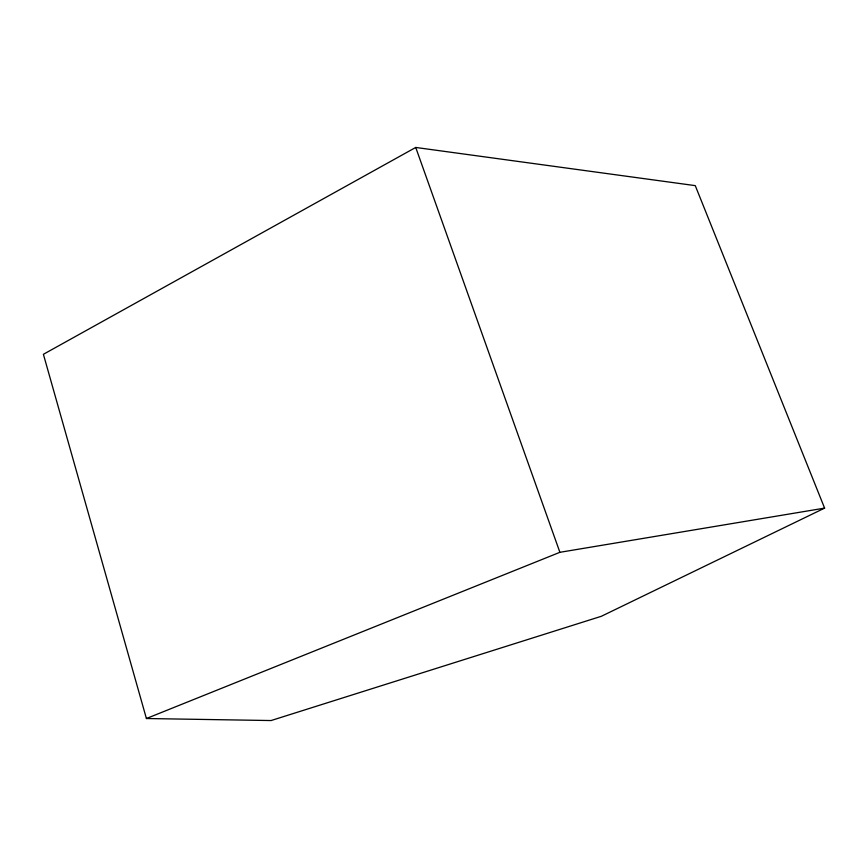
<?xml version="1.0" encoding="UTF-8"?>
<svg xmlns="http://www.w3.org/2000/svg" width="868" height="868" viewBox="0 0 868 868"><rect width="100%" height="100%" fill="white"/><g stroke="black" fill="none" stroke-linecap="round" stroke-linejoin="round"><path stroke-width="1.3" d="M415.729 147.452L43.4 354.296L146.41 718.52L271.066 720.548L601.361 616.28L824.6 508.116L695.268 185.633L415.729 147.452L559.893 552.308L824.6 508.116M146.41 718.52L559.893 552.308"/></g></svg>
